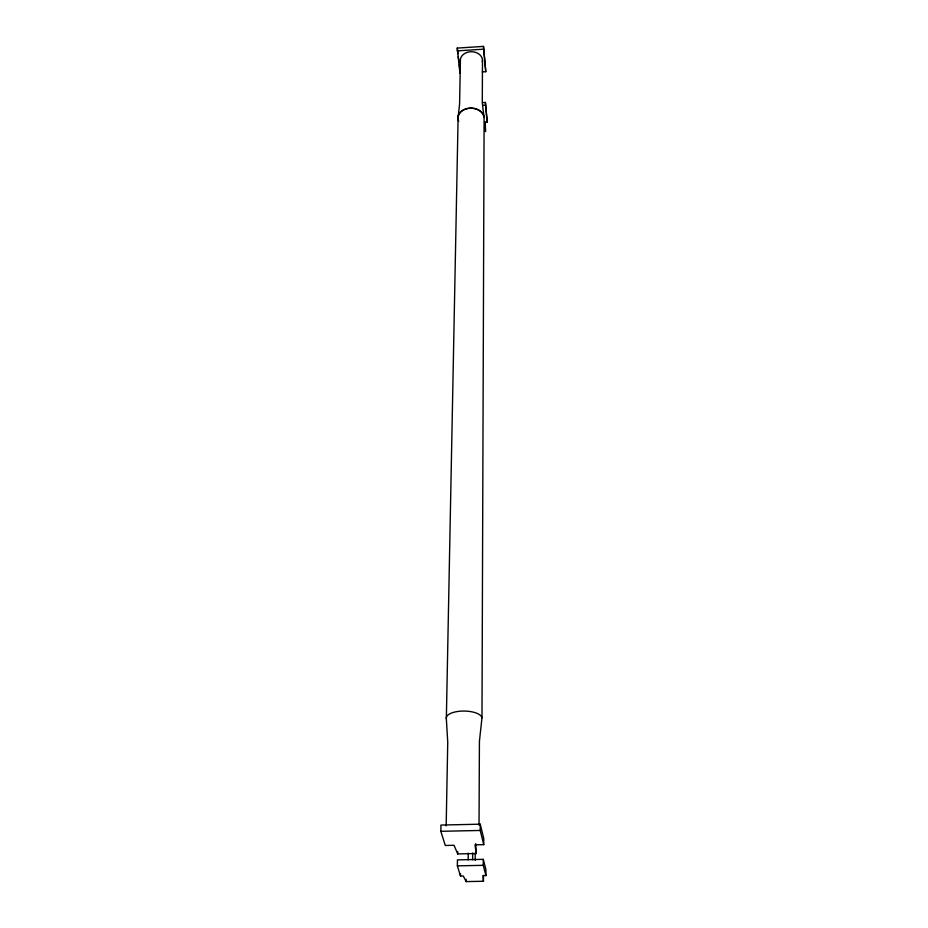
<?xml version="1.0" encoding="UTF-8"?>
<svg xmlns="http://www.w3.org/2000/svg" width="928" height="928" viewBox="0 0 928 928"><rect width="100%" height="100%" fill="white"/><g stroke="black" fill="none" stroke-linecap="round" stroke-linejoin="round"><path stroke-width="1.39" d="M483.43 881.264L483.059 875.626L485.912 875.568L485.924 869.675L483.279 859.34L457.446 859.873L457.365 865.847L460.497 876.067L463.327 876.009L466.123 881.6L483.43 881.264L483.442 875.429M485.912 875.568L483.268 865.325L483.279 859.34M485.228 122.218L487.177 122.102L485.402 102.44L482.699 102.614M476.203 853.54L474.985 844.84L483.732 844.654L483.755 838.494L480.24 824.18L440.951 825.062L440.823 831.314L445.301 845.466L454.024 845.28L457.701 853.922L476.203 853.54L475.716 843.691M485.483 128.864L485.472 131.614L485.309 122.148M482.247 71.92L485.773 71.7L483.476 46.4L457.26 48.094L459.952 73.335M487.177 122.102L485.402 102.44M479.034 825.131L479.416 741.426L481.98 717.796L484.114 117.264A13.073 9.825 0.7 0 0 469.939 108.193A13.073 9.825 0.7 0 0 458.084 118.842L446.345 718.794L447.737 742.284L446.171 825.862M483.732 844.654L480.217 830.456L480.24 824.18M485.773 71.7L483.476 46.4M475.182 860.349L475.229 853.25M482.49 59.74L482.282 102.683L483.998 117.264A13.073 9.825 0.8 0 0 468.141 108.379A13.073 9.825 0.8 0 0 458.734 121.348M472.63 859.792L472.677 853.018M468.199 859.885L468.269 853.11M466.123 881.6L466.158 879.268M460.497 876.067L460.52 873.712M457.701 853.922L457.736 851.486M457.968 118.854L459.592 104.087L460.392 61.155A11.09 8.712 0.8 0 1 471.911 51.724A11.09 8.712 0.8 0 1 482.363 62.002M457.202 50.878L483.465 49.184M482.676 105.374L485.39 105.212M440.823 831.314L480.217 830.456M457.365 865.847L483.268 865.325M457.26 48.094L457.945 53.708M458.293 56.515L458.977 62.13M459.314 64.937L459.824 69.148M446.345 718.794A17.887 7.169 0.6 0 1 462.492 711.068A17.887 7.169 0.6 0 1 481.98 717.796"/></g></svg>
